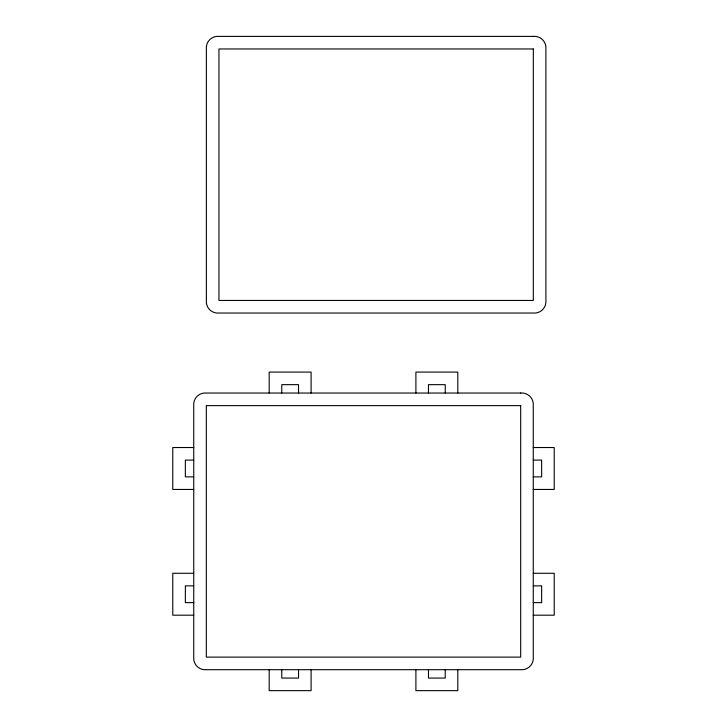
<?xml version="1.0" encoding="UTF-8"?>
<svg xmlns="http://www.w3.org/2000/svg" width="727" height="727" viewBox="0 0 727 727"><rect width="100%" height="100%" fill="white"/><g stroke="black" fill="none" stroke-linecap="round" stroke-linejoin="round"><path stroke-width="1.09" d="M193.736 447.532L172.781 447.532L172.781 489.453L193.736 489.453M533.264 447.532L554.219 447.532L554.219 489.453L533.264 489.453M193.736 460.109L185.358 460.109L185.358 476.876L193.736 476.876M533.264 460.109L541.642 460.109L541.642 476.876L533.264 476.876M193.736 573.285L172.781 573.285L172.781 615.196L193.736 615.196M533.264 573.285L554.219 573.285L554.219 615.196L533.264 615.196M193.736 585.862L185.358 585.862L185.358 602.628L193.736 602.628M533.264 585.862L541.642 585.862L541.642 602.628L533.264 602.628M457.81 393.043L457.81 372.088L415.899 372.088L415.899 393.043M457.81 669.694L457.81 690.65L415.899 690.65L415.899 669.694M445.233 393.043L445.233 384.656L428.467 384.656L428.467 393.043M445.233 669.694L445.233 678.073L428.467 678.073L428.467 669.694M311.101 393.043L311.101 372.088L269.19 372.088L269.19 393.043M311.101 669.694L311.101 690.65L269.19 690.65L269.19 669.694M298.533 393.043L298.533 384.656L281.767 384.656L281.767 393.043M298.533 669.694L298.533 678.073L281.767 678.073L281.767 669.694M533.318 36.386L218.945 36.386A11.523 11.523 0 0 0 206.368 48.963L206.368 300.46A11.523 11.523 0 0 0 218.945 313.037L533.318 313.037A11.523 11.523 0 0 0 545.895 300.46L545.895 48.963A11.523 11.523 0 0 0 533.318 36.386M533.318 48.963L218.945 48.963L218.945 300.46L533.318 300.46L533.318 48.963M520.686 393.043L206.314 393.043A11.523 11.523 0 0 0 193.736 405.621L193.736 657.117A11.523 11.523 0 0 0 206.314 669.694L520.686 669.694A11.523 11.523 0 0 0 533.264 657.117L533.264 405.621A11.523 11.523 0 0 0 520.686 393.043M520.686 405.621L206.314 405.621L206.314 657.117L520.686 657.117L520.686 405.621"/></g></svg>
